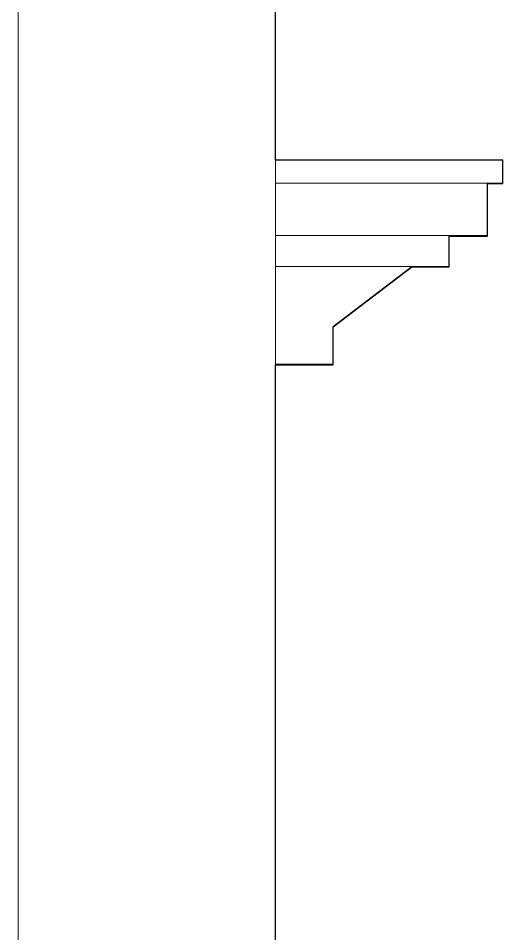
# Model space of a CAD drawing. Header units: millimetres. Extents: x -667 to -468, y -723 to -475.
# Drawn here: x -643.818 to -643.178, y -489.547 to -488.338 of the extents above; entities that cross this region are included whole.
import ezdxf

# ---------------------------------------------------------------- set-up
doc = ezdxf.new("R2010")
doc.units = ezdxf.units.MM
doc.layers.get('0').update_dxf_attribs({"lineweight": 9})
doc.layers.add('dinding', color=36, linetype='Continuous', lineweight=9)

msp = doc.modelspace()

# ---------------------------------------------------------------- linework, layer by layer
at = {"lineweight": 30}
msp.add_lwpolyline([(-643.4783, -491.0449), (-643.4783, -488.7955), (-643.4023, -488.7955), (-643.4023, -488.7455), (-643.2983, -488.6664), (-643.249, -488.6664), (-643.249, -488.6255), (-643.1983, -488.6255), (-643.1983, -488.556), (-643.1783, -488.556), (-643.1783, -488.5255), (-643.4783, -488.5255), (-643.4783, -488.0329)], dxfattribs=at)
at = {"layer": 'dinding'}
for p, q in [((-643.8183, -491.0449), (-643.8183, -488.0329)), ((-643.4783, -488.5249), (-643.4783, -488.0329)), ((-643.4783, -488.5249), (-643.1783, -488.5249)), ((-643.4783, -488.5555), (-643.4783, -488.5249)), ((-643.1783, -488.5555), (-643.1783, -488.5249)), ((-643.1983, -488.5555), (-643.4783, -488.5555)), ((-643.4783, -488.6249), (-643.4783, -488.5555)), ((-643.1983, -488.6249), (-643.1983, -488.5555)), ((-643.1783, -488.5555), (-643.1983, -488.5555)), ((-643.4783, -488.6658), (-643.4783, -488.6249)), ((-643.4783, -488.6249), (-643.249, -488.6249)), ((-643.249, -488.6249), (-643.249, -488.6658)), ((-643.249, -488.6249), (-643.1983, -488.6249)), ((-643.2983, -488.6658), (-643.4783, -488.6658)), ((-643.4783, -488.7949), (-643.4783, -488.6658)), ((-643.4023, -488.7449), (-643.2983, -488.6658)), ((-643.2983, -488.6658), (-643.249, -488.6658)), ((-643.4023, -488.7449), (-643.4023, -488.7949)), ((-643.4783, -488.7949), (-643.4023, -488.7949)), ((-643.4783, -488.9049), (-643.4783, -488.7949)), ((-643.4783, -488.9449), (-643.4783, -488.9049))]:
    msp.add_line(p, q, dxfattribs=at)

doc.saveas('drawing.dxf')
